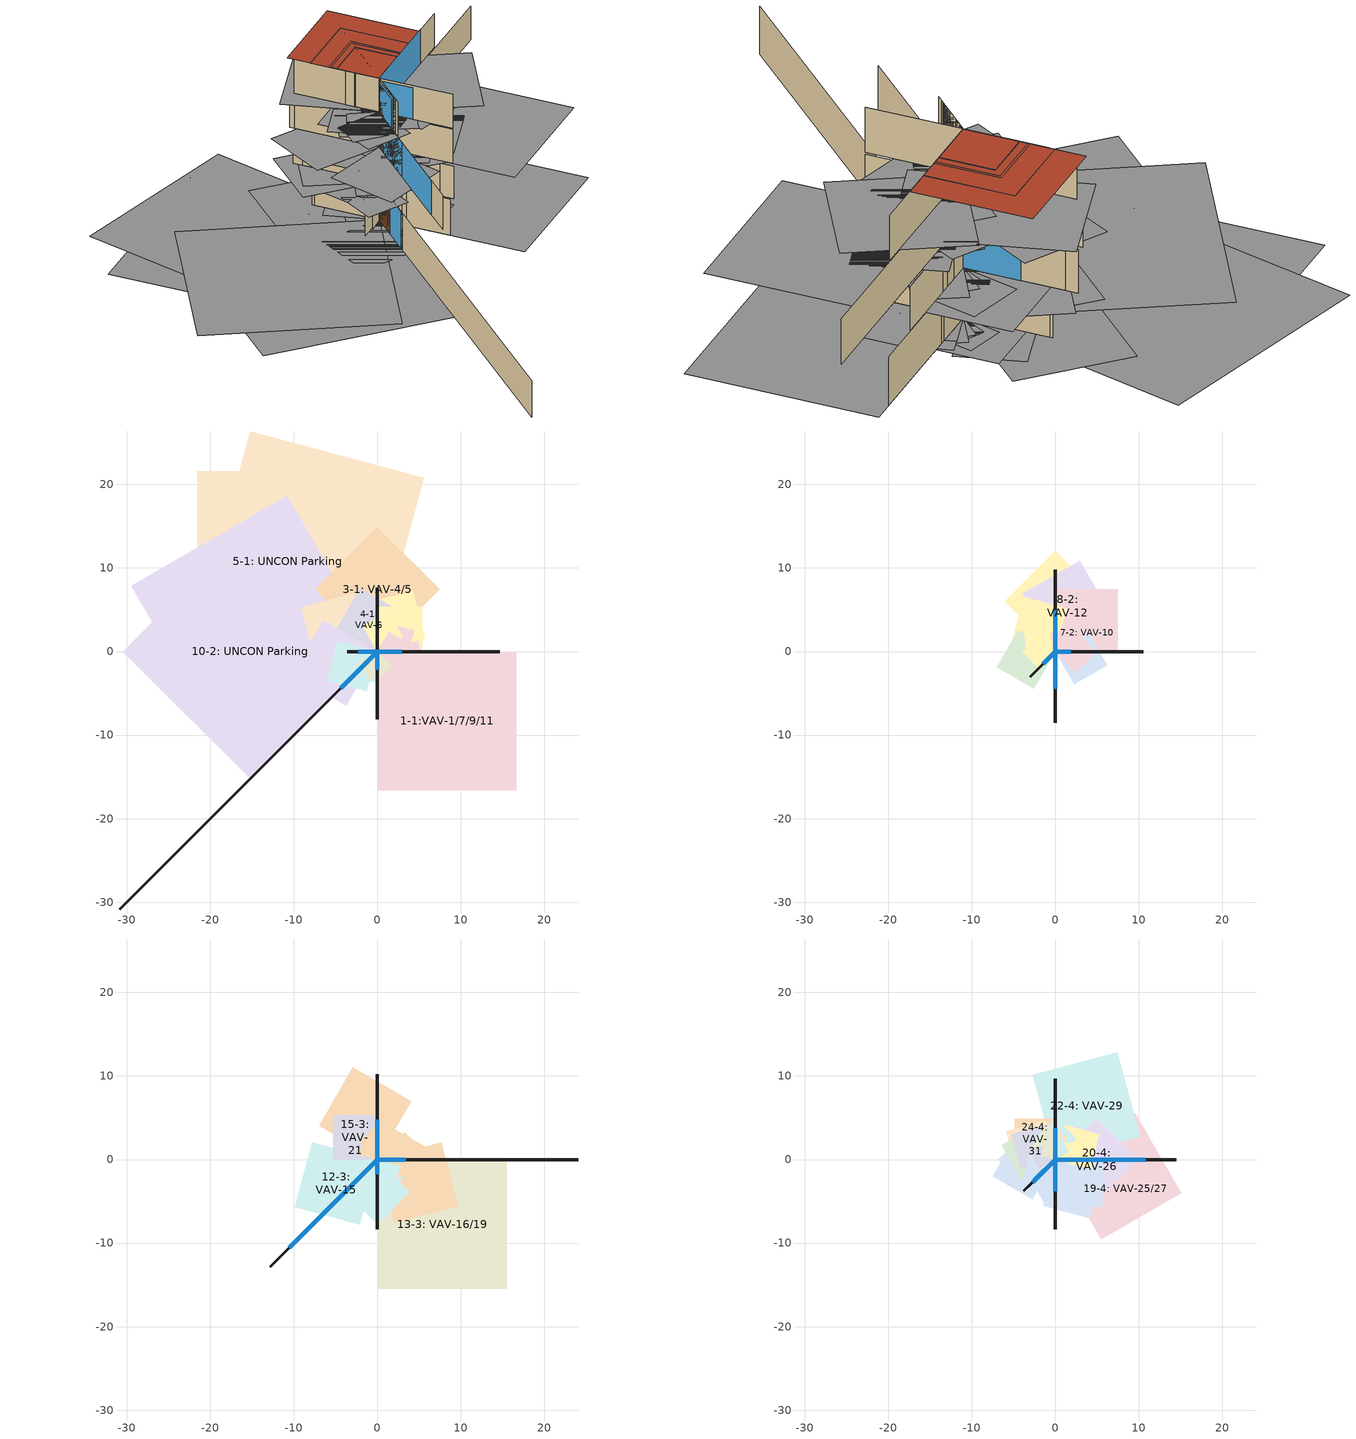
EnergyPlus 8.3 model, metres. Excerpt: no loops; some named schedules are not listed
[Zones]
1-1:VAV-1/7/9/11
 floor adiabatic (TypicalFloorInterior): 5.93,0 5.93,-5.93 0,-5.93 0,0 z0.21; 3.48,0.93 4.42,-2.55 0.93,-3.48 0,0 z0.21
 floor ground (Slab-on-Grade25 SlabOnOrBelowGradeF073): 16.63,0 16.63,-16.63 0,-16.63 0,0 z0.21
 floor ground (Slab-on-Grade30 SlabOnOrBelowGradeF073): 4.85,1.3 6.15,-3.55 1.3,-4.85 0,0 z0.21
 floor ground (Slab-on-Grade32 SlabOnOrBelowGradeF073): 3.28,1.89 5.17,-1.38 1.89,-3.28 0,0 z0.21
 floor ground (Slab-on-Grade34 SlabOnOrBelowGradeF073): 1.95,1.95 3.9,0 1.95,-1.95 0,0 z0.21
 floor ground (Slab-on-Grade36 SlabOnOrBelowGradeF073): 1.38,2.39 3.77,1.01 2.39,-1.38 0,0 z0.21
 floor ground (Slab-on-Grade38 SlabOnOrBelowGradeF073): 0.93,3.46 4.39,2.53 3.46,-0.93 0,0 z0.21
 wall outside (MetalFrameWallU082): 0,0 0,-2.57 / 0,0 0,-3.09 / 0,0 0,-2.94 / 0,0 -3.62,0 / 0,0 -30.82,-30.82 / 0,0 -4.7,-4.7 / 0,0 0,7.38 / 0,0 0,2.21 / 0,0 0,2.24 / 0,0 0,3.72 z0.21:4.63
 window (NFRC CW/SF): 0,0 0,-2.16 z0.21:2.37; 0,0 -2.27,0 z0.21:2.48; 0,0 -4.4,-4.4 z0.21:4.63; 0,0 -2.1,-2.1 z0.21:3.18
 window (NFRC CW/SF DR): 0,0 -1.4,-1.4 z0.21:2.19
 door (ExtOpaqueDoorU145): 0,0 -2.16,-2.16 z0.21:3.26
10-2: UNCON Parking
 floor ground (Slab-on-Grade129 SlabOnOrBelowGradeF073): -10.78,18.67 0,0 -18.67,-10.78 -29.44,7.89 z0.21
 floor ground (Slab-on-Grade130 SlabOnOrBelowGradeF073): -15.24,15.24 0,0 -15.24,-15.24 -30.48,0 z0.21
 floor ground (Slab-on-Grade131 SlabOnOrBelowGradeF073): -6.47,3.73 0,0 -3.73,-6.47 -10.2,-2.73 z0.21
2-1: VAV-3
 floor ground (Slab-on-Grade52 SlabOnOrBelowGradeF073): 5.38,5.38 5.38,0 0,0 0,5.38 z0.21
 floor ground (Slab-on-Grade59 SlabOnOrBelowGradeF073): 4.21,7.3 5.75,1.54 0,0 -1.54,5.75 z0.21
 floor ground (Slab-on-Grade60 SlabOnOrBelowGradeF073): 1.28,4.77 3.02,1.74 0,0 -1.74,3.02 z0.21
 wall outside (MetalFrameWallU082): 0,0 0,-8.09 / 0,0 3.76,0 / 0,0 3.62,0 z0.21:4.63
 wall adiabatic (MetalFrameWallInterior): 0,0 -2.09,-0.18 z0.21:4.63
 window (NFRC CW/SF): 0,0 0,-1.49 z0.21:1.71
26-1: FC IT-1
 floor ground (Slab-on-Grade328 SlabOnOrBelowGradeF073): -4.75,1.27 0,0 -1.27,-4.75 -6.02,-3.48 z0.21
 floor ground (Slab-on-Grade330 SlabOnOrBelowGradeF073): 0,0 0,-3.58 -3.58,-3.58 -3.58,0 z0.21
 floor ground (Slab-on-Grade332 SlabOnOrBelowGradeF073): 0,0 0.7,-2.6 -1.9,-3.3 -2.6,-0.7 z0.21
 wall outside (MetalFrameWallU082): 0,0 4.29,0 / 0,0 3.26,0 / 0,0 2.13,0 / 0,0 0,2.1 z0.21:4.63
 roof outside (FlatNonresWoodFramingAndOtherRoofU039): 2.32,0 2.32,2.32 0,2.32 0,0 z4.63
27-1: UNCON ElecMech
 floor ground (Slab-on-Grade337 SlabOnOrBelowGradeF073): 0,0 1.26,-2.18 -0.92,-3.43 -2.18,-1.26 z0.21
 floor ground (Slab-on-Grade338 SlabOnOrBelowGradeF073): 0,0 1.78,-1.78 0,-3.55 -1.78,-1.78 z0.21
 wall outside (MetalFrameWallUnconditioned): 0,0 0,3.72 z0.21:4.63
3-1: VAV-4/5
 floor ground (Slab-on-Grade66 SlabOnOrBelowGradeF073): 0,14.87 7.43,7.43 0,0 -7.43,7.43 z0.21
 wall outside (MetalFrameWallU082): 0,0 14.65,0 / 0,0 0,7.63 z0.21:4.63
 window (NFRC CW/SF): 0,0 2.89,0 z0.21:3.1
4-1: VAV-6
 floor ground (Slab-on-Grade71 SlabOnOrBelowGradeF073): -2.04,7.6 2.78,4.82 0,0 -4.82,2.78 z0.21
 wall outside (MetalFrameWallU082): 0,0 0,-3.87 / 0,0 -4.85,-4.85 z0.21:4.63
5-1: UNCON Parking
 floor ground (Slab-on-Grade72 SlabOnOrBelowGradeF073): -15.24,26.4 5.58,20.82 0,0 -20.82,5.58 z0.21
 floor ground (Slab-on-Grade73 SlabOnOrBelowGradeF073): 0,21.55 0,0 -21.55,0 -21.55,21.55 z0.21
 floor ground (Slab-on-Grade74 SlabOnOrBelowGradeF073): -1.93,7.21 0,0 -7.21,-1.93 -9.14,5.28 z0.21
11-3: VAV-14
 floor adiabatic (TypicalFloorInterior): -4.45,2.57 0,0 -2.57,-4.45 -7.02,-1.88 z4.79
 wall outside (MetalFrameWallU082): 0,0 0,-6.89 / 0,0 -1.45,-1.45 z4.79:8.75
 window (NFRC CW/SF): 0,0 0,-4.45 z4.79:8.75; 0,0 -1.45,-1.45 z4.79:7.39
6-2: VAV-8
 floor adiabatic (TypicalFloorInterior): 3.93,2.27 6.2,-1.66 2.27,-3.93 0,0 z4.79
 wall outside (MetalFrameWallU082): 0,0 1.76,0 / 0,0 1.76,0 z4.79:8.75
 window (NFRC CW/SF): 0,0 1.67,0 / 0,0 1.67,0 z4.79:6.45
7-2: VAV-10
 floor adiabatic (TypicalFloorInterior): 2.46,2.46 4.91,0 2.46,-2.46 0,0 z4.79; 1.19,2.06 3.25,0.87 2.06,-1.19 0,0 z4.79; 1.39,5.18 6.57,3.79 5.18,-1.39 0,0 z4.79; 7.47,7.47 7.47,0 0,0 0,7.47 z4.79; 1.66,2.87 2.26,0.61 0,0 -0.61,2.26 z4.79
 wall outside (MetalFrameWallU082): 0,0 0,-8.53 / 0,0 3.04,0 / 0,0 3.94,0 / 0,0 10.5,0 z4.79:8.75
 window (NFRC CW/SF): 0,0 0,-1.29 z4.79:6.08; 0,0 1.75,0 z4.79:6.54
8-2: VAV-12
 floor adiabatic (TypicalFloorInterior): 2.92,10.89 6.9,3.99 0,0 -3.99,6.9 z4.79
 wall outside (MetalFrameWallU082): 0,0 9.85,0 / 0,0 0,8.7 z4.79:8.75
 window (NFRC CW/SF): 0,0 1.83,0 z4.79:6.61
9-2: VAV-13
 floor adiabatic (TypicalFloorInterior): 0,12.08 6.04,6.04 0,0 -6.04,6.04 z4.79; -0.87,3.25 1.19,2.06 0,0 -2.06,1.19 z4.79; -3.79,6.56 1.39,5.18 0,0 -5.18,1.39 z4.79; 0,3.57 0,0 -3.57,0 -3.57,3.57 z4.79; -0.8,2.97 0,0 -2.97,-0.8 -3.77,2.18 z4.79; -1.32,2.29 0,0 -2.29,-1.32 -3.61,0.97 z4.79; -2,2 0,0 -2,-2 -4,0 z4.79
 wall outside (MetalFrameWallU082): 0,0 -3.02,-3.02 / 0,0 -1.97,-1.97 / 0,0 0,2.38 / 0,0 0,1.64 / 0,0 0,9.81 / 0,0 0,3.77 / 0,0 0,2.05 / 0,0 0,2.38 z4.79:8.75
 window (NFRC CW/SF): 0,0 0,4.92 z4.79:8.75
12-3: VAV-15
 floor adiabatic (TypicalFloorInterior): -7.79,2.09 0,0 -2.09,-7.79 -9.88,-5.7 z9.05; 0,0 0,-1.55 -1.55,-1.55 -1.55,0 z9.05; 0,0 1.46,-5.44 -3.99,-6.9 -5.44,-1.46 z9.05; 0,0 1.15,-1.99 -0.84,-3.14 -1.99,-1.15 z9.05; 0,0 3.88,-3.88 0,-7.76 -3.88,-3.88 z9.05; 0,0 3.18,-1.84 1.34,-5.01 -1.84,-3.18 z9.05; 0,0 2.75,-0.74 2.01,-3.48 -0.74,-2.75 z9.05
 wall outside (MetalFrameWallU082): 0,0 0,-8.38 / 0,0 2.29,0 / 0,0 3.82,0 / 0,0 -12.85,-12.85 / 0,0 -3.19,-3.19 / 0,0 0,9.64 / 0,0 0,3.67 / 0,0 0,2.29 z9.05:13.17
 window (NFRC CW/SF): 0,0 0,-1.79 z9.05:10.84; 0,0 -10.56,-10.56 / 0,0 0,4.74 z9.05:13.17
13-3: VAV-16/19
 floor adiabatic (TypicalFloorInterior): 15.49,0 15.49,-15.49 0,-15.49 0,0 z9.05
 wall outside (MetalFrameWallU082): 0,0 24.02,0 / 0,0 0,10.19 z9.05:13.17
 window (NFRC CW/SF): 0,0 3.42,0 z9.05:12.47
14-3: VAV-17/18/20
 floor adiabatic (TypicalFloorInterior): 7.62,2.04 9.66,-5.58 2.04,-7.62 0,0 z9.05; 2.73,1.58 4.31,-1.15 1.58,-2.73 0,0 z9.05; 3.26,3.26 6.52,0 3.26,-3.26 0,0 z9.05; 2.11,3.65 5.75,1.54 3.65,-2.11 0,0 z9.05; 0.77,2.88 3.66,2.11 2.88,-0.77 0,0 z9.05; 2.67,2.67 2.67,0 0,0 0,2.67 z9.05; 1.71,2.96 2.34,0.63 0,0 -0.63,2.34 z9.05; 0.86,3.2 2.03,1.17 0,0 -1.17,2.03 z9.05; 0,4.27 2.13,2.13 0,0 -2.13,2.13 z9.05; -2.95,11.02 4.03,6.98 0,0 -6.98,4.03 z9.05; -1.6,2.77 0.58,2.18 0,0 -2.18,0.58 z9.05
 wall outside (MetalFrameWallU082): 0,0 -5.61,-5.61 / 0,0 0,1.9 / 0,0 0,2.45 z9.05:13.17
 window (NFRC CW/SF): 0,0 -4.59,-4.59 z9.05:13.17
15-3: VAV-21
 floor adiabatic (TypicalFloorInterior): 0,5.31 0,0 -5.31,0 -5.31,5.31 z9.05
 wall outside (MetalFrameWallU082): 0,0 -5.28,-5.28 z9.05:13.17
 window (NFRC CW/SF): 0,0 -1.94,-1.94 z9.05:11.79
 roof outside (FlatNonresWoodFramingAndOtherRoofU039): 5.31,0 5.31,5.31 0,5.31 0,0 z13.17
16-4: VAV-22
 floor adiabatic (TypicalFloorInterior): -1.24,4.62 0,0 -4.62,-1.24 -5.85,3.38 z13.32
 wall outside (MetalFrameWallU082): 0,0 -3.04,-3.04 z13.32:17.43
 window (NFRC CW/SF): 0,0 -2.44,-2.44 z13.32:16.77
 roof outside (FlatNonresWoodFramingAndOtherRoofU039): 4.78,0 4.78,4.78 0,4.78 0,0 z17.43
17-4: VAV-23
 floor adiabatic (TypicalFloorInterior): -2.35,4.07 0,0 -4.07,-2.35 -6.42,1.72 z13.32
 wall outside (MetalFrameWallU082): 0,0 -2.91,-2.91 z13.32:17.43
 window (NFRC CW/SF): 0,0 -2.4,-2.4 z13.32:16.71
 roof outside (FlatNonresWoodFramingAndOtherRoofU039): 4.7,0 4.7,4.7 0,4.7 0,0 z17.43
18-4: VAV-24
 floor adiabatic (TypicalFloorInterior): -3.42,3.42 0,0 -3.42,-3.42 -6.84,0 z13.32; -4.75,2.74 0,0 -2.74,-4.75 -7.49,-2.01 z13.32; -3.05,0.82 0,0 -0.82,-3.05 -3.86,-2.23 z13.32; 0,0 0,-3.23 -3.23,-3.23 -3.23,0 z13.32; 0,0 0.61,-2.28 -1.67,-2.89 -2.28,-0.61 z13.32; 0,0 1.87,-3.24 -1.37,-5.12 -3.24,-1.87 z13.32; 0,0 1.63,-1.63 0,-3.25 -1.63,-1.63 z13.32; 0,0 1.98,-1.14 0.83,-3.12 -1.14,-1.98 z13.32; 0,0 5.53,-1.48 4.05,-7.01 -1.48,-5.53 z13.32; 5.64,0 5.64,-5.64 0,-5.64 0,0 z13.32; 4.26,1.14 5.4,-3.12 1.14,-4.26 0,0 z13.32
 wall outside (MetalFrameWallU082): 0,0 0,-8.38 / 0,0 3.79,0 / 0,0 2.29,0 / 0,0 3.27,0 / 0,0 -3.07,-3.07 / 0,0 -3.24,-3.24 / 0,0 0,2.69 / 0,0 0,2.78 / 0,0 0,1.58 / 0,0 0,3.79 / 0,0 0,1.42 / 0,0 0,2.53 / 0,0 0,9.7 / 0,0 0,7.34 z13.32:17.43
 window (NFRC CW/SF): 0,0 0,-1.98 z13.32:15.3; 0,0 -2.44,-2.44 z13.32:16.77; 0,0 0,3.73 z13.32:17.05
 roof outside (FlatNonresWoodFramingAndOtherRoofU039): 4.84,0 4.84,4.84 0,4.84 0,0 z17.43; 5.49,0 5.49,5.49 0,5.49 0,0 z17.43; 3.15,0 3.15,3.15 0,3.15 0,0 z17.43; 3.23,0 3.23,3.23 0,3.23 0,0 z17.43; 2.36,0 2.36,2.36 0,2.36 0,0 z17.43; 3.75,0 3.75,3.75 0,3.75 0,0 z17.43; 2.3,0 2.3,2.3 0,2.3 0,0 z17.43; 2.28,0 2.28,2.28 0,2.28 0,0 z17.43; 5.73,0 5.73,5.73 0,5.73 0,0 z17.43; 5.49,0 5.49,5.49 0,5.49 0,0 z17.43; 4.41,0 4.41,4.41 0,4.41 0,0 z17.43
19-4: VAV-25/27
 floor adiabatic (TypicalFloorInterior): 9.56,5.52 15.08,-4.04 5.52,-9.56 0,0 z13.32
 roof outside (FlatNonresWoodFramingAndOtherRoofU039): 7.8,0 7.8,7.8 0,7.8 0,0 z17.43; 7.81,0 7.81,7.81 0,7.81 0,0 z17.43
20-4: VAV-26
 floor adiabatic (TypicalFloorInterior): 4.93,4.93 9.87,0 4.93,-4.93 0,0 z13.32; 2.38,4.12 6.5,1.74 4.12,-2.38 0,0 z13.32
 wall outside (MetalFrameWallU082): 0,0 0,-6.64 / 0,0 -3.76,-3.76 / 0,0 -3.04,-3.04 z13.32:17.43
 window (NFRC CW/SF): 0,0 0,-3.82 / 0,0 -2.7,-2.7 z13.32:17.14; 0,0 -2.4,-2.4 z13.32:16.71
 roof outside (FlatNonresWoodFramingAndOtherRoofU039): 6.98,0 6.98,6.98 0,6.98 0,0 z17.43; 4.76,0 4.76,4.76 0,4.76 0,0 z17.43
21-4: VAV-28
 floor adiabatic (TypicalFloorInterior): 1.12,4.16 5.28,3.05 4.16,-1.12 0,0 z13.32; 1.98,1.98 1.98,0 0,0 0,1.98 z13.32
 roof outside (FlatNonresWoodFramingAndOtherRoofU039): 4.74,0 4.74,4.74 0,4.74 0,0 z17.43
22-4: VAV-29
 floor adiabatic (TypicalFloorInterior): 7.43,12.86 10.14,2.72 0,0 -2.72,10.14 z13.32; 0.67,2.5 1.58,0.91 0,0 -0.91,1.58 z13.32; 0,4.95 2.48,2.48 0,0 -2.48,2.48 z13.32
 wall outside (MetalFrameWallU082): 0,0 14.48,0 / 0,0 1.45,0 / 0,0 0,3.32 z13.32:17.43
 window (NFRC CW/SF): 0,0 10.84,0 z13.32:17.43
 roof outside (FlatNonresWoodFramingAndOtherRoofU039): 10.5,0 10.5,10.5 0,10.5 0,0 z17.43; 1.83,0 1.83,1.83 0,1.83 0,0 z17.43; 3.5,0 3.5,3.5 0,3.5 0,0 z17.43
23-4: VAV-30
 floor adiabatic (TypicalFloorInterior): -1.12,4.16 1.52,2.64 0,0 -2.64,1.52 z13.32; -1.22,2.11 0.45,1.67 0,0 -1.67,0.45 z13.32
 roof outside (FlatNonresWoodFramingAndOtherRoofU039): 3.5,0 3.5,3.5 0,3.5 0,0 z17.43
24-4: VAV-31
 floor adiabatic (TypicalFloorInterior): 0,4.88 0,0 -4.88,0 -4.88,4.88 z13.32
 wall outside (MetalFrameWallU082): 0,0 5.69,0 / 0,0 0,4.11 z13.32:17.43
 window (NFRC CW/SF): 0,0 0,2.59 z13.32:15.91
 roof outside (FlatNonresWoodFramingAndOtherRoofU039): 4.88,0 4.88,4.88 0,4.88 0,0 z17.43
25-4:VAV-32
 floor adiabatic (TypicalFloorInterior): -1.12,4.16 0,0 -4.16,-1.12 -5.28,3.05 z13.32; -1.1,1.9 0,0 -1.9,-1.1 -3,0.8 z13.32
 roof outside (FlatNonresWoodFramingAndOtherRoofU039): 4.84,0 4.84,4.84 0,4.84 0,0 z17.43
[Building]
San Francisco Ambulance Deployment Facility 2: North Axis {deg}=135; Solar Distribution=MinimalShadowing; Maximum Number of Warmup Days=50
[Site:Location]
OAKLAND-METROPOLITAN-ARP Design_Conditions: Latitude {deg}=37.8; Longitude {deg}=-122.42; Time Zone {hr}=-8; Elevation {m}=15.8496
[Site:WaterMainsTemperature]
Calculation Method=Schedule; Temperature Schedule=WaterMainCZ03
[SizingPeriod:DesignDay] Day of Month=21; Dry-Bulb Temperature Range Modifier Type=DefaultMultipliers; Barometric Pressure {Pa}=101313; Rain Indicator=No; Snow Indicator=No; Daylight Saving Time Indicator=No
Name | Month | Day Type | Maximum Dry-Bulb Temperature {C} | Daily Dry-Bulb Temperature Range {deltaC} | Humidity Condition Type | Wetbulb or DewPoint at Maximum Dry-Bulb {C} | Wind Speed {m/s} | Wind Direction {deg} | Solar Model Indicator | ASHRAE Clear Sky Optical Depth for Beam Irradiance (taub) | ASHRAE Clear Sky Optical Depth for Diffuse Irradiance (taud) | Sky Clearness
OAKLAND-METROPOLITAN-ARP Ann Clg 0.4% Condns DB=>MCWB | 9 | SummerDesignDay | 29 | 9.1 | Wetbulb | 17.6 | 4.9 | 315 | ASHRAETau | 0.355 | 2.502
OAKLAND-METROPOLITAN-ARP Ann Clg 0.4% Condns DP=>MCDB | 9 | SummerDesignDay | 20.3 | 9.1 | Dewpoint | 16 | 4.3 | 315 | ASHRAETau | 0.355 | 2.502
OAKLAND-METROPOLITAN-ARP Ann Htg 99.6% Condns DB | 1 | WinterDesignDay | 3 | 0 | Wetbulb | 3 | 1.6 | 45 | ASHRAEClearSky |  |  | 0
OAKLAND-METROPOLITAN-ARP AUG Clg 0.4% Condns DB=>MCWB | 8 | SummerDesignDay | 30.2 | 8.3 | Wetbulb | 18.4 | 4.2 | 292 | ASHRAETau | 0.369 | 2.421
[Material]
Name | Roughness | Thickness {m} | Conductivity {W/m-K} | Density {kg/m3} | Specific Heat {J/kg-K} | Thermal Absorptance | Solar Absorptance | Visible Absorptance
Air - Metal Wall Framing - 16 or 24 in. OC; Air - Metal Wall Framing - 16 or 24 in. OC 1 | Smooth | 0.1397 | 1.22017 | 1.28148 | 1004.832 | 0.9 | 0.7 | 0.7
Carpet - 3/4 in. | Smooth | 0.01905 | 0.0455183 | 288.332 | 1381.644 | 0.9 | 0.7 | 0.8
Compliance Insulation R10.06 | Smooth | 0.0407817 | 0.0230188 | 16.0185 | 1130.436 | 0.9 | 0.7 | 0.7
Compliance Insulation R24.86 | Smooth | 0.100779 | 0.0230188 | 16.0185 | 1130.436 | 0.9 | 0.7 | 0.8
Concrete - 140 lb/ft3 - 4 in. | Smooth | 0.1016 | 1.9514 | 2239.06 | 921.096 | 0.9 | 0.7 | 0.7
Gypsum Board - 1/2 in. | Smooth | 0.0127 | 0.158656 | 640.739 | 1130.436 | 0.9 | 0.7 | 0.8
Gypsum Board - 5/8 in. | MediumRough | 0.016002 | 0.158656 | 640.739 | 1130.436 | 0.9 | 0.7 | 0.8
Metal Deck - 1/16 in. | MediumRough | 0.0015875 | 45.3452 | 7820.53 | 502.416 | 0.9 | 0.7 | 0.8
Metal Standing Seam - 1/16 in. | MediumRough | 0.0015875 | 0.576854 | 7820.53 | 502.416 | 0.85 | 0.37 | 0.85
Stucco - 7/8 in.; Stucco - 7/8 in. 1 | MediumRough | 0.022352 | 0.700948 | 1855.1 | 837.36 | 0.9 | 0.7 | 0.8
[Material:NoMass]
ExtOpaqueDoorU145 Material: Roughness=MediumSmooth; Thermal Resistance {m2-K/W}=0.121455; Thermal Absorptance=0.9; Solar Absorptance=0.7; Visible Absorptance=0.7
[WindowMaterial:SimpleGlazingSystem]
Name | U-Factor {W/m2-K} | Solar Heat Gain Coefficient | Visible Transmittance
NFRC CW/SF DR Material | 2.55522 | 0.23 | 0.17
NFRC CW/SF Material | 2.32809 | 0.26 | 0.46
[Construction]
ExtOpaqueDoorU145: ExtOpaqueDoorU145 Material
FlatNonresWoodFramingAndOtherRoofU039: Metal Standing Seam - 1/16 in., Compliance Insulation R24.86
MetalFrameWallInterior: Gypsum Board - 5/8 in., Air - Metal Wall Framing - 16 or 24 in. OC 1, Gypsum Board - 5/8 in.
MetalFrameWallU082: Stucco - 7/8 in., Compliance Insulation R10.06, Air - Metal Wall Framing - 16 or 24 in. OC, Gypsum Board - 1/2 in.
MetalFrameWallUnconditioned: Stucco - 7/8 in. 1
NFRC CW/SF: NFRC CW/SF Material
NFRC CW/SF DR: NFRC CW/SF DR Material
TypicalFloorInterior: Metal Deck - 1/16 in., Concrete - 140 lb/ft3 - 4 in., Carpet - 3/4 in.
[Construction:FfactorGroundFloor] F-Factor {W/m-K}=1.26344
Name | Area {m2} | PerimeterExposed {m}
Slab-on-Grade129 SlabOnOrBelowGradeF073 | 464.51 | 123.444
Slab-on-Grade130 SlabOnOrBelowGradeF073 | 464.5152 | 0
Slab-on-Grade131 SlabOnOrBelowGradeF073 | 55.74 | 0
Slab-on-Grade25 SlabOnOrBelowGradeF073 | 276.482 | 21.9456
Slab-on-Grade30 SlabOnOrBelowGradeF073 | 25.1765 | 10.60704
Slab-on-Grade32 SlabOnOrBelowGradeF073 | 14.3071 | 2.49936
Slab-on-Grade328 SlabOnOrBelowGradeF073 | 24.1543 | 4.14528
Slab-on-Grade330 SlabOnOrBelowGradeF073 | 12.8199 | 3.13944
Slab-on-Grade332 SlabOnOrBelowGradeF073 | 7.24679 | 2.01168
Slab-on-Grade337 SlabOnOrBelowGradeF073 | 6.31676 | 1.76784
Slab-on-Grade338 SlabOnOrBelowGradeF073 | 6.31751 | 1.76784
Slab-on-Grade34 SlabOnOrBelowGradeF073 | 7.61775 | 2.1336
Slab-on-Grade36 SlabOnOrBelowGradeF073 | 7.61803 | 2.31648
Slab-on-Grade38 SlabOnOrBelowGradeF073 | 12.8202 | 3.41376
Slab-on-Grade52 SlabOnOrBelowGradeF073 | 28.8922 | 3.62712
Slab-on-Grade59 SlabOnOrBelowGradeF073 | 35.4899 | 3.5052
Slab-on-Grade60 SlabOnOrBelowGradeF073 | 12.1703 | 0
Slab-on-Grade66 SlabOnOrBelowGradeF073 | 110.558 | 21.54936
Slab-on-Grade71 SlabOnOrBelowGradeF073 | 30.9351 | 10.3632
Slab-on-Grade72 SlabOnOrBelowGradeF073 | 464.511 | 123.444
Slab-on-Grade73 SlabOnOrBelowGradeF073 | 464.519 | 0
Slab-on-Grade74 SlabOnOrBelowGradeF073 | 55.741 | 0
[Zone] Multiplier=1
Name | Volume {m3}
1-1:VAV-1/7/9/11 | 1735.99
10-2: UNCON Parking; 5-1: UNCON Parking | 4352.3
11-3: VAV-14 | 104.546
12-3: VAV-15 | 642.608
13-3: VAV-16/19 | 987.423
14-3: VAV-17/18/20 | 896.441
15-3: VAV-21 | 115.83
16-4: VAV-22 | 94.0402
17-4: VAV-23 | 90.982
18-4: VAV-24 | 773.347
19-4: VAV-25/27 | 501.166
2-1: VAV-3 | 338.33
20-4: VAV-26 | 293.589
21-4: VAV-28 | 92.5111
22-4: VAV-29 | 517.986
23-4: VAV-30 | 50.4606
24-4: VAV-31 | 97.863
25-4:VAV-32 | 96.3339
26-1: FC IT-1 | 219.257
27-1: UNCON ElecMech | 55.8408
3-1: VAV-4/5 | 488.607
4-1: VAV-6 | 136.728
6-2: VAV-8 | 81.7224
7-2: VAV-10 | 427.018
8-2: VAV-12 | 251.793
9-2: VAV-13 | 572.793
[People] Number of People Calculation Method=People/Area; Fraction Radiant=0.3
Name | Zone or ZoneList | Number of People Schedule | People per Zone Floor Area {person/m2} | Sensible Heat Fraction | Activity Level Schedule
S-1-1:VAV-1/7/9/11 People | 1-1:VAV-1/7/9/11 | OfficeOccupancy | 0.0538196 | 0.5 | S-1-1:VAV-1/7/9/11 People Activity Level
S-10-2: UNCON Parking People | 10-2: UNCON Parking | OfficeOccupancy | 0.0269098 | 0.555556 | S-10-2: UNCON Parking People Activity Level
S-11-3: VAV-14 People | 11-3: VAV-14 | ManufacturingOccupancy | 0.0538196 | 0.5 | S-11-3: VAV-14 People Activity Level
S-12-3: VAV-15 People | 12-3: VAV-15 | RetailOccupancy | 0.0538196 | 0.5 | S-12-3: VAV-15 People Activity Level
S-13-3: VAV-16/19 People | 13-3: VAV-16/19 | RetailOccupancy | 0.107639 | 0.225664 | S-13-3: VAV-16/19 People Activity Level
S-14-3: VAV-17/18/20 People | 14-3: VAV-17/18/20 | RetailOccupancy | 0.107639 | 0.349315 | S-14-3: VAV-17/18/20 People Activity Level
S-15-3: VAV-21 People | 15-3: VAV-21 | RetailOccupancy | 0.0269098 | 0.366667 | S-15-3: VAV-21 People Activity Level
S-16-4: VAV-22 People | 16-4: VAV-22 | OfficeOccupancy | 0.0538196 | 0.555556 | S-16-4: VAV-22 People Activity Level
S-17-4: VAV-23 People | 17-4: VAV-23 | OfficeOccupancy | 0.0538196 | 0.555556 | S-17-4: VAV-23 People Activity Level
S-18-4: VAV-24 People | 18-4: VAV-24 | OfficeOccupancy | 0.0538196 | 0.555556 | S-18-4: VAV-24 People Activity Level
S-19-4: VAV-25/27 People | 19-4: VAV-25/27 | OfficeOccupancy | 0.0538196 | 0.555556 | S-19-4: VAV-25/27 People Activity Level
S-2-1: VAV-3 People | 2-1: VAV-3 | OfficeOccupancy | 0.0538196 | 0.555556 | S-2-1: VAV-3 People Activity Level
S-20-4: VAV-26 People | 20-4: VAV-26 | OfficeOccupancy | 0.358815 | 0.6125 | S-20-4: VAV-26 People Activity Level
S-21-4: VAV-28 People | 21-4: VAV-28 | OfficeOccupancy | 0.358815 | 0.5 | S-21-4: VAV-28 People Activity Level
S-22-4: VAV-29 People | 22-4: VAV-29 | OfficeOccupancy | 0.358815 | 0.6125 | S-22-4: VAV-29 People Activity Level
S-23-4: VAV-30 People | 23-4: VAV-30 | OfficeOccupancy | 0.358815 | 0.6125 | S-23-4: VAV-30 People Activity Level
S-24-4: VAV-31 People | 24-4: VAV-31 | OfficeOccupancy | 0.358815 | 0.6125 | S-24-4: VAV-31 People Activity Level
S-25-4:VAV-32 People | 25-4:VAV-32 | OfficeOccupancy | 0.0538196 | 0.5 | S-25-4:VAV-32 People Activity Level
S-26-1: FC IT-1 People | 26-1: FC IT-1 | OfficeOccupancy | 0.0161459 | 0.5 | S-26-1: FC IT-1 People Activity Level
S-3-1: VAV-4/5 People | 3-1: VAV-4/5 | OfficeOccupancy | 0.0538196 | 0.5 | S-3-1: VAV-4/5 People Activity Level
S-4-1: VAV-6 People | 4-1: VAV-6 | OfficeOccupancy | 0.0538196 | 0.555556 | S-4-1: VAV-6 People Activity Level
S-5-1: UNCON Parking People | 5-1: UNCON Parking | OfficeOccupancy | 0.0269098 | 0.555556 | S-5-1: UNCON Parking People Activity Level
S-6-2: VAV-8 People | 6-2: VAV-8 | ManufacturingOccupancy | 0.0538196 | 0.555556 | S-6-2: VAV-8 People Activity Level
S-7-2: VAV-10 People | 7-2: VAV-10 | ManufacturingOccupancy | 0.0538196 | 0.5 | S-7-2: VAV-10 People Activity Level
S-8-2: VAV-12 People | 8-2: VAV-12 | ManufacturingOccupancy | 0.0538196 | 0.555556 | S-8-2: VAV-12 People Activity Level
S-9-2: VAV-13 People | 9-2: VAV-13 | ManufacturingOccupancy | 0.0538196 | 0.555556 | S-9-2: VAV-13 People Activity Level
[Lights] Design Level Calculation Method=Watts/Area; Return Air Fraction=0; Fraction Radiant=0.58
Name | Zone or ZoneList | Schedule | Watts per Zone Floor Area {W/m2}
S-1-1:VAV-1/7/9/11 Regulated Lights | 1-1:VAV-1/7/9/11 | OfficeLights | 6.45835
S-10-2: UNCON Parking Regulated Lights | 10-2: UNCON Parking | OfficeLights | 1.50695
S-11-3: VAV-14 Regulated Lights | 11-3: VAV-14 | ManufacturingLights | 6.45835
S-12-3: VAV-15 Regulated Lights | 12-3: VAV-15 | RetailLights | 6.45835
S-13-3: VAV-16/19 Regulated Lights | 13-3: VAV-16/19 | RetailLights | 10.7639
S-14-3: VAV-17/18/20 Regulated Lights | 14-3: VAV-17/18/20 | RetailLights | 8.61113
S-15-3: VAV-21 Regulated Lights | 15-3: VAV-21 | RetailLights | 17.2223
S-16-4: VAV-22 Regulated Lights | 16-4: VAV-22 | OfficeLights | 8.07293
S-17-4: VAV-23 Regulated Lights | 17-4: VAV-23 | OfficeLights | 8.07293
S-18-4: VAV-24 Regulated Lights | 18-4: VAV-24 | OfficeLights | 8.07293
S-19-4: VAV-25/27 Regulated Lights | 19-4: VAV-25/27 | OfficeLights | 8.07293
S-2-1: VAV-3 Regulated Lights | 2-1: VAV-3 | OfficeLights | 8.07293
S-20-4: VAV-26 Regulated Lights | 20-4: VAV-26 | OfficeLights | 15.0695
S-21-4: VAV-28 Regulated Lights | 21-4: VAV-28 | OfficeLights | 11.8403
S-22-4: VAV-29 Regulated Lights | 22-4: VAV-29 | OfficeLights | 15.0695
S-23-4: VAV-30 Regulated Lights | 23-4: VAV-30 | OfficeLights | 15.0695
S-24-4: VAV-31 Regulated Lights | 24-4: VAV-31 | OfficeLights | 15.0695
S-25-4:VAV-32 Regulated Lights | 25-4:VAV-32 | OfficeLights | 6.45835
S-26-1: FC IT-1 Regulated Lights | 26-1: FC IT-1 | OfficeLights | 7.53474
S-3-1: VAV-4/5 Regulated Lights | 3-1: VAV-4/5 | OfficeLights | 6.45835
S-4-1: VAV-6 Regulated Lights | 4-1: VAV-6 | OfficeLights | 8.07293
S-5-1: UNCON Parking Regulated Lights | 5-1: UNCON Parking | OfficeLights | 1.50695
S-6-2: VAV-8 Regulated Lights | 6-2: VAV-8 | ManufacturingLights | 8.07293
S-7-2: VAV-10 Regulated Lights | 7-2: VAV-10 | ManufacturingLights | 6.45835
S-8-2: VAV-12 Regulated Lights | 8-2: VAV-12 | ManufacturingLights | 12.9167
S-9-2: VAV-13 Regulated Lights | 9-2: VAV-13 | ManufacturingLights | 12.9167
[ElectricEquipment] Design Level Calculation Method=Watts/Area; Fraction Latent=0
Name | Zone or ZoneList | Schedule | Watts per Zone Floor Area {W/m2} | Fraction Radiant | Fraction Lost
S-1-1:VAV-1/7/9/11 Recepticle Loads | 1-1:VAV-1/7/9/11 | OfficeReceptacle | 2.15278 | 0.2 | 0
S-11-3: VAV-14 Recepticle Loads | 11-3: VAV-14 | ManufacturingReceptacle | 2.15278 | 0.2 | 0
S-12-3: VAV-15 Recepticle Loads | 12-3: VAV-15 | RetailReceptacle | 2.15278 | 0.2 | 0
S-13-3: VAV-16/19 Recepticle Loads | 13-3: VAV-16/19 | RetailReceptacle | 5.38196 | 0.2 | 0
S-14-3: VAV-17/18/20 Recepticle Loads | 14-3: VAV-17/18/20 | RetailReceptacle | 5.38196 | 0.2 | 0
S-15-3: VAV-21 Recepticle Loads | 15-3: VAV-21 | RetailReceptacle | 16.1459 | 0.2 | 0
S-15-3: VAV-21 Refrigeration Loads | 15-3: VAV-21 | RetailRefrigeration | 12.0556 | 0 | 1
S-16-4: VAV-22 Recepticle Loads | 16-4: VAV-22 | OfficeReceptacle | 16.1459 | 0.2 | 0
S-17-4: VAV-23 Recepticle Loads | 17-4: VAV-23 | OfficeReceptacle | 16.1459 | 0.2 | 0
S-18-4: VAV-24 Recepticle Loads | 18-4: VAV-24 | OfficeReceptacle | 16.1459 | 0.2 | 0
S-19-4: VAV-25/27 Recepticle Loads | 19-4: VAV-25/27 | OfficeReceptacle | 16.1459 | 0.2 | 0
S-2-1: VAV-3 Recepticle Loads | 2-1: VAV-3 | OfficeReceptacle | 16.1459 | 0.2 | 0
S-20-4: VAV-26 Recepticle Loads | 20-4: VAV-26 | OfficeReceptacle | 10.7639 | 0.2 | 0
S-21-4: VAV-28 Recepticle Loads | 21-4: VAV-28 | OfficeReceptacle | 5.38196 | 0.2 | 0
S-22-4: VAV-29 Recepticle Loads | 22-4: VAV-29 | OfficeReceptacle | 10.7639 | 0.2 | 0
S-23-4: VAV-30 Recepticle Loads | 23-4: VAV-30 | OfficeReceptacle | 10.7639 | 0.2 | 0
S-24-4: VAV-31 Recepticle Loads | 24-4: VAV-31 | OfficeReceptacle | 10.7639 | 0.2 | 0
S-25-4:VAV-32 Recepticle Loads | 25-4:VAV-32 | OfficeReceptacle | 2.15278 | 0.2 | 0
S-26-1: FC IT-1 Process Electric Loads | 26-1: FC IT-1 | Healthcare Process7 | 191.896 | 0.2
S-26-1: FC IT-1 Recepticle Loads | 26-1: FC IT-1 | OfficeReceptacle | 32.2917 | 0.2 | 0
S-3-1: VAV-4/5 Recepticle Loads | 3-1: VAV-4/5 | OfficeReceptacle | 2.15278 | 0.2 | 0
S-4-1: VAV-6 Recepticle Loads | 4-1: VAV-6 | OfficeReceptacle | 16.1459 | 0.2 | 0
S-6-2: VAV-8 Recepticle Loads | 6-2: VAV-8 | ManufacturingReceptacle | 16.1459 | 0.2 | 0
S-7-2: VAV-10 Recepticle Loads | 7-2: VAV-10 | ManufacturingReceptacle | 2.15278 | 0.2 | 0
S-8-2: VAV-12 Recepticle Loads | 8-2: VAV-12 | ManufacturingReceptacle | 10.7639 | 0.2 | 0
S-9-2: VAV-13 Recepticle Loads | 9-2: VAV-13 | ManufacturingReceptacle | 10.7639 | 0.2 | 0
[ZoneInfiltration:DesignFlowRate] Design Flow Rate Calculation Method=Flow/ExteriorWallArea; Flow per Exterior Surface Area {m3/s-m2}=0.000227584; Constant Term Coefficient=0; Temperature Term Coefficient=0; Velocity Term Coefficient=0.224052; Velocity Squared Term Coefficient=0
Name | Zone or ZoneList | Schedule
S-1-1:VAV-1/7/9/11 Space Infiltration Design Flow Rate 1 | 1-1:VAV-1/7/9/11 | OfficeInfiltration
S-10-2: UNCON Parking Space Infiltration Design Flow Rate 1 | 10-2: UNCON Parking | On
S-11-3: VAV-14 Space Infiltration Design Flow Rate 1 | 11-3: VAV-14 | ManufacturingInfiltration
S-12-3: VAV-15 Space Infiltration Design Flow Rate 1 | 12-3: VAV-15 | RetailInfiltration
S-13-3: VAV-16/19 Space Infiltration Design Flow Rate 1 | 13-3: VAV-16/19 | RetailInfiltration
S-14-3: VAV-17/18/20 Space Infiltration Design Flow Rate 1 | 14-3: VAV-17/18/20 | RetailInfiltration
S-15-3: VAV-21 Space Infiltration Design Flow Rate 1 | 15-3: VAV-21 | RetailInfiltration
S-16-4: VAV-22 Space Infiltration Design Flow Rate 1 | 16-4: VAV-22 | OfficeInfiltration
S-17-4: VAV-23 Space Infiltration Design Flow Rate 1 | 17-4: VAV-23 | OfficeInfiltration
S-18-4: VAV-24 Space Infiltration Design Flow Rate 1 | 18-4: VAV-24 | OfficeInfiltration
S-19-4: VAV-25/27 Space Infiltration Design Flow Rate 1 | 19-4: VAV-25/27 | OfficeInfiltration
S-2-1: VAV-3 Space Infiltration Design Flow Rate 1 | 2-1: VAV-3 | OfficeInfiltration
S-20-4: VAV-26 Space Infiltration Design Flow Rate 1 | 20-4: VAV-26 | OfficeInfiltration
S-21-4: VAV-28 Space Infiltration Design Flow Rate 1 | 21-4: VAV-28 | OfficeInfiltration
S-22-4: VAV-29 Space Infiltration Design Flow Rate 1 | 22-4: VAV-29 | OfficeInfiltration
S-23-4: VAV-30 Space Infiltration Design Flow Rate 1 | 23-4: VAV-30 | OfficeInfiltration
S-24-4: VAV-31 Space Infiltration Design Flow Rate 1 | 24-4: VAV-31 | OfficeInfiltration
S-25-4:VAV-32 Space Infiltration Design Flow Rate 1 | 25-4:VAV-32 | OfficeInfiltration
S-26-1: FC IT-1 Space Infiltration Design Flow Rate 1 | 26-1: FC IT-1 | OfficeInfiltration
S-27-1: UNCON ElecMech Space Infiltration Design Flow Rate 1 | 27-1: UNCON ElecMech | On
S-3-1: VAV-4/5 Space Infiltration Design Flow Rate 1 | 3-1: VAV-4/5 | OfficeInfiltration
S-4-1: VAV-6 Space Infiltration Design Flow Rate 1 | 4-1: VAV-6 | OfficeInfiltration
S-5-1: UNCON Parking Space Infiltration Design Flow Rate 1 | 5-1: UNCON Parking | On
S-6-2: VAV-8 Space Infiltration Design Flow Rate 1 | 6-2: VAV-8 | ManufacturingInfiltration
S-7-2: VAV-10 Space Infiltration Design Flow Rate 1 | 7-2: VAV-10 | ManufacturingInfiltration
S-8-2: VAV-12 Space Infiltration Design Flow Rate 1 | 8-2: VAV-12 | ManufacturingInfiltration
S-9-2: VAV-13 Space Infiltration Design Flow Rate 1 | 9-2: VAV-13 | ManufacturingInfiltration
[Zone equipment]
27-1: UNCON ElecMech: 27-1: UNCON ElecMech BaseExhFan
[Sizing:Zone]
27-1: UNCON ElecMech: Zone Cooling Design Supply Air Temperature Input Method=SupplyAirTemperature; Zone Cooling Design Supply Air Temperature {C}=14; Zone Cooling Design Supply Air Temperature Difference {deltaC}=11.11; Zone Heating Design Supply Air Temperature Input Method=SupplyAirTemperature; Zone Heating Design Supply Air Temperature {C}=40; Zone Heating Design Supply Air Temperature Difference {deltaC}=11.11; Zone Cooling Design Supply Air Humidity Ratio {kgWater/kgDryAir}=0.0085; Zone Heating Design Supply Air Humidity Ratio {kgWater/kgDryAir}=0.008; Design Specification Outdoor Air Object=27-1: UNCON ElecMech Design Specification Outdoor Air; Zone Heating Sizing Factor=1; Zone Cooling Sizing Factor=1; Cooling Design Air Flow Method=DesignDay; Cooling Design Air Flow Rate {m3/s}=0; Cooling Minimum Air Flow per Zone Floor Area {m3/s-m2}=0; Cooling Minimum Air Flow {m3/s}=0; Cooling Minimum Air Flow Fraction=0; Heating Design Air Flow Method=DesignDay; Heating Design Air Flow Rate {m3/s}=0; Heating Maximum Air Flow per Zone Floor Area {m3/s-m2}=0; Heating Maximum Air Flow {m3/s}=0; Heating Maximum Air Flow Fraction=0; Design Specification Zone Air Distribution Object=27-1: UNCON ElecMech Design Spec Zone Air Dist
[DesignSpecification:ZoneAirDistribution]
27-1: UNCON ElecMech Design Spec Zone Air Dist: Zone Air Distribution Effectiveness in Cooling Mode=1; Zone Air Distribution Effectiveness in Heating Mode=1
[DesignSpecification:OutdoorAir]
27-1: UNCON ElecMech Design Specification Outdoor Air: Outdoor Air Method=Maximum; Outdoor Air Flow per Person {m3/s-person}=0; Outdoor Air Flow per Zone Floor Area {m3/s-m2}=0; Outdoor Air Flow per Zone {m3/s}=0; Outdoor Air Flow Air Changes per Hour {1/hr}=0
[Schedule:Year]
OfficeLights: OfficeLightsWk, 1, 1, 12, 31
On: OnWk, 1, 1, 12, 31
ManufacturingLights: ManufacturingLightsWk, 1, 1, 12, 31
RetailLights: RetailLightsWk, 1, 1, 12, 31
Healthcare Process7: Healthcare Process8, 1, 1, 12, 31
ManufacturingInfiltration: ManufacturingInfiltrationWk, 1, 1, 12, 31
ManufacturingOccupancy: ManufacturingOccupancyWk, 1, 1, 12, 31
ManufacturingReceptacle: ManufacturingReceptacleWk, 1, 1, 12, 31
OfficeInfiltration: OfficeInfiltrationWk, 1, 1, 12, 31
OfficeOccupancy: OfficeOccupancyWk, 1, 1, 12, 31
OfficeReceptacle: OfficeReceptacleWk, 1, 1, 12, 31
RetailInfiltration: RetailInfiltrationWk, 1, 1, 12, 31
RetailOccupancy: RetailOccupancyWk, 1, 1, 12, 31
RetailReceptacle: RetailReceptacleWk, 1, 1, 12, 31
RetailRefrigeration: RetailRefrigerationWk, 1, 1, 12, 31
WaterMainCZ03: WaterMainCZ03JanWk, 1, 1, 1, 31, WaterMainCZ03FebWk, 2, 1, 2, 28, WaterMainCZ03MarWk, 3, 1, 3, 31, WaterMainCZ03AprWk, 4, 1, 4, 30, WaterMainCZ03MayWk, 5, 1, 5, 31, WaterMainCZ03JunWk, 6, 1, 6, 30, WaterMainCZ03JulWk, 7, 1, 7, 31, WaterMainCZ03AugWk, 8, 1, 8, 31, WaterMainCZ03SepWk, 9, 1, 9, 30, WaterMainCZ03OctWk, 10, 1, 10, 31, WaterMainCZ03NovWk, 11, 1, 11, 30, WaterMainCZ03DecWk, 12, 1, 12, 31
S-1-1:VAV-1/7/9/11 People Activity Level: Schedule:Week:Daily {5db1ffdc-69e3-4511-964b-a9dedb6be37f}, 1, 1, 12, 31
S-10-2: UNCON Parking People Activity Level: Schedule:Week:Daily {e915b025-e20a-4736-ae05-fad53aafca1a}, 1, 1, 12, 31
S-11-3: VAV-14 People Activity Level: Schedule:Week:Daily {96c9adeb-fbe3-4f36-82c5-ac0fe31bcc42}, 1, 1, 12, 31
S-12-3: VAV-15 People Activity Level: Schedule:Week:Daily {facf1918-4afd-42b6-bd4b-72a4c6ffd31a}, 1, 1, 12, 31
S-13-3: VAV-16/19 People Activity Level: Schedule:Week:Daily {3f065f6d-ab33-4a8b-bca2-68c9950e4afd}, 1, 1, 12, 31
S-14-3: VAV-17/18/20 People Activity Level: Schedule:Week:Daily {44278d3e-0e67-491c-b966-1b681016d0b8}, 1, 1, 12, 31
S-15-3: VAV-21 People Activity Level: Schedule:Week:Daily {547f75f6-59d8-48b3-87f1-66e628dca07e}, 1, 1, 12, 31
S-16-4: VAV-22 People Activity Level: Schedule:Week:Daily {f898a681-ff72-46d6-88ba-4c54ba4303d0}, 1, 1, 12, 31
S-17-4: VAV-23 People Activity Level: Schedule:Week:Daily {6d1fba30-6024-437a-ba0d-d5706152faab}, 1, 1, 12, 31
S-18-4: VAV-24 People Activity Level: Schedule:Week:Daily {98df8ab3-89ee-41c6-8e2c-8edf02859020}, 1, 1, 12, 31
S-19-4: VAV-25/27 People Activity Level: Schedule:Week:Daily {e5b99443-7911-4607-9b12-11c7525f9967}, 1, 1, 12, 31
S-2-1: VAV-3 People Activity Level: Schedule:Week:Daily {f4f8fead-8e00-4b3a-a1c7-3462b7c18819}, 1, 1, 12, 31
S-20-4: VAV-26 People Activity Level: Schedule:Week:Daily {949fd8cf-5b1a-43aa-97ad-52008e4e8cc7}, 1, 1, 12, 31
S-21-4: VAV-28 People Activity Level: Schedule:Week:Daily {9ac49e05-a6fd-46d2-9ac3-1bdbf224a9df}, 1, 1, 12, 31
S-22-4: VAV-29 People Activity Level: Schedule:Week:Daily {217bf8d1-b30f-405b-8bec-241631741c4e}, 1, 1, 12, 31
S-23-4: VAV-30 People Activity Level: Schedule:Week:Daily {9e75ed51-4070-4727-b720-c90e418293fb}, 1, 1, 12, 31
S-24-4: VAV-31 People Activity Level: Schedule:Week:Daily {fde918fc-af90-4ad7-9a63-d3dc0b6485a6}, 1, 1, 12, 31
S-25-4:VAV-32 People Activity Level: Schedule:Week:Daily {7b71cfd5-63e4-44dc-944d-5cea4d6ccf0f}, 1, 1, 12, 31
S-26-1: FC IT-1 People Activity Level: Schedule:Week:Daily {bbe40dcc-ac59-42f2-a1e6-411be49adad3}, 1, 1, 12, 31
S-3-1: VAV-4/5 People Activity Level: Schedule:Week:Daily {aa66f45f-6cc4-4579-8e7f-1d677fa64434}, 1, 1, 12, 31
S-4-1: VAV-6 People Activity Level: Schedule:Week:Daily {6e66f17d-ccdc-4c43-acf8-5fd03ca20006}, 1, 1, 12, 31
S-5-1: UNCON Parking People Activity Level: Schedule:Week:Daily {b79849dc-4a97-4db6-9e33-c84aa8317f21}, 1, 1, 12, 31
S-6-2: VAV-8 People Activity Level: Schedule:Week:Daily {12c8271c-d6a1-439d-b12e-cb2c64e66ba1}, 1, 1, 12, 31
S-7-2: VAV-10 People Activity Level: Schedule:Week:Daily {8c57fa95-5136-4ce6-bc22-4bd180ea8790}, 1, 1, 12, 31
S-8-2: VAV-12 People Activity Level: Schedule:Week:Daily {30b30c6b-0908-4ed2-890a-befa8710e397}, 1, 1, 12, 31
S-9-2: VAV-13 People Activity Level: Schedule:Week:Daily {33a4e27c-197a-47f1-92c3-c1632976a04c}, 1, 1, 12, 31
[Schedule:Week:Daily]
ManufacturingOccupancyWk: ManufacturingOccupancySun, ManufacturingOccupancyWD, ManufacturingOccupancyWD, ManufacturingOccupancyWD, ManufacturingOccupancyWD, ManufacturingOccupancyWD, ManufacturingOccupancySat, ManufacturingOccupancySun, OnDay, OffDay, ManufacturingOccupancySun, ManufacturingOccupancySun
OfficeOccupancyWk: OfficeOccupancySun, OfficeOccupancyWD, OfficeOccupancyWD, OfficeOccupancyWD, OfficeOccupancyWD, OfficeOccupancyWD, OfficeOccupancySat, OfficeOccupancySun, OnDay, OffDay, OfficeOccupancySun, OfficeOccupancySun
RetailOccupancyWk: RetailOccupancySun, RetailOccupancyWD, RetailOccupancyWD, RetailOccupancyWD, RetailOccupancyWD, RetailOccupancyWD, RetailOccupancySat, RetailOccupancySun, OnDay, OffDay, RetailOccupancySun, RetailOccupancySun
WaterMainCZ03AprWk: WaterMainCZ03Apr, WaterMainCZ03Apr, WaterMainCZ03Apr, WaterMainCZ03Apr, WaterMainCZ03Apr, WaterMainCZ03Apr, WaterMainCZ03Apr, WaterMainCZ03Apr, WaterMainCZ03Apr, WaterMainCZ03Apr, WaterMainCZ03Apr, WaterMainCZ03Apr
WaterMainCZ03AugWk: WaterMainCZ03Aug, WaterMainCZ03Aug, WaterMainCZ03Aug, WaterMainCZ03Aug, WaterMainCZ03Aug, WaterMainCZ03Aug, WaterMainCZ03Aug, WaterMainCZ03Aug, WaterMainCZ03Aug, WaterMainCZ03Aug, WaterMainCZ03Aug, WaterMainCZ03Aug
WaterMainCZ03DecWk: WaterMainCZ03Dec, WaterMainCZ03Dec, WaterMainCZ03Dec, WaterMainCZ03Dec, WaterMainCZ03Dec, WaterMainCZ03Dec, WaterMainCZ03Dec, WaterMainCZ03Dec, WaterMainCZ03Dec, WaterMainCZ03Dec, WaterMainCZ03Dec, WaterMainCZ03Dec
WaterMainCZ03FebWk: WaterMainCZ03Feb, WaterMainCZ03Feb, WaterMainCZ03Feb, WaterMainCZ03Feb, WaterMainCZ03Feb, WaterMainCZ03Feb, WaterMainCZ03Feb, WaterMainCZ03Feb, WaterMainCZ03Feb, WaterMainCZ03Feb, WaterMainCZ03Feb, WaterMainCZ03Feb
WaterMainCZ03JanWk: WaterMainCZ03Jan, WaterMainCZ03Jan, WaterMainCZ03Jan, WaterMainCZ03Jan, WaterMainCZ03Jan, WaterMainCZ03Jan, WaterMainCZ03Jan, WaterMainCZ03Jan, WaterMainCZ03Jan, WaterMainCZ03Jan, WaterMainCZ03Jan, WaterMainCZ03Jan
WaterMainCZ03JulWk: WaterMainCZ03Jul, WaterMainCZ03Jul, WaterMainCZ03Jul, WaterMainCZ03Jul, WaterMainCZ03Jul, WaterMainCZ03Jul, WaterMainCZ03Jul, WaterMainCZ03Jul, WaterMainCZ03Jul, WaterMainCZ03Jul, WaterMainCZ03Jul, WaterMainCZ03Jul
WaterMainCZ03JunWk: WaterMainCZ03Jun, WaterMainCZ03Jun, WaterMainCZ03Jun, WaterMainCZ03Jun, WaterMainCZ03Jun, WaterMainCZ03Jun, WaterMainCZ03Jun, WaterMainCZ03Jun, WaterMainCZ03Jun, WaterMainCZ03Jun, WaterMainCZ03Jun, WaterMainCZ03Jun
WaterMainCZ03MarWk: WaterMainCZ03Mar, WaterMainCZ03Mar, WaterMainCZ03Mar, WaterMainCZ03Mar, WaterMainCZ03Mar, WaterMainCZ03Mar, WaterMainCZ03Mar, WaterMainCZ03Mar, WaterMainCZ03Mar, WaterMainCZ03Mar, WaterMainCZ03Mar, WaterMainCZ03Mar
WaterMainCZ03MayWk: WaterMainCZ03May, WaterMainCZ03May, WaterMainCZ03May, WaterMainCZ03May, WaterMainCZ03May, WaterMainCZ03May, WaterMainCZ03May, WaterMainCZ03May, WaterMainCZ03May, WaterMainCZ03May, WaterMainCZ03May, WaterMainCZ03May
WaterMainCZ03NovWk: WaterMainCZ03Nov, WaterMainCZ03Nov, WaterMainCZ03Nov, WaterMainCZ03Nov, WaterMainCZ03Nov, WaterMainCZ03Nov, WaterMainCZ03Nov, WaterMainCZ03Nov, WaterMainCZ03Nov, WaterMainCZ03Nov, WaterMainCZ03Nov, WaterMainCZ03Nov
WaterMainCZ03OctWk: WaterMainCZ03Oct, WaterMainCZ03Oct, WaterMainCZ03Oct, WaterMainCZ03Oct, WaterMainCZ03Oct, WaterMainCZ03Oct, WaterMainCZ03Oct, WaterMainCZ03Oct, WaterMainCZ03Oct, WaterMainCZ03Oct, WaterMainCZ03Oct, WaterMainCZ03Oct
WaterMainCZ03SepWk: WaterMainCZ03Sep, WaterMainCZ03Sep, WaterMainCZ03Sep, WaterMainCZ03Sep, WaterMainCZ03Sep, WaterMainCZ03Sep, WaterMainCZ03Sep, WaterMainCZ03Sep, WaterMainCZ03Sep, WaterMainCZ03Sep, WaterMainCZ03Sep, WaterMainCZ03Sep
Schedule:Week:Daily {5db1ffdc-69e3-4511-964b-a9dedb6be37f}: {17f4c9b2-40a1-46a2-a86c-2d4a3346f106}, {17f4c9b2-40a1-46a2-a86c-2d4a3346f106}, {17f4c9b2-40a1-46a2-a86c-2d4a3346f106}, {17f4c9b2-40a1-46a2-a86c-2d4a3346f106}, {17f4c9b2-40a1-46a2-a86c-2d4a3346f106}, {17f4c9b2-40a1-46a2-a86c-2d4a3346f106}, {17f4c9b2-40a1-46a2-a86c-2d4a3346f106}, {17f4c9b2-40a1-46a2-a86c-2d4a3346f106}, {17f4c9b2-40a1-46a2-a86c-2d4a3346f106}, {17f4c9b2-40a1-46a2-a86c-2d4a3346f106}, {17f4c9b2-40a1-46a2-a86c-2d4a3346f106}, {17f4c9b2-40a1-46a2-a86c-2d4a3346f106}
Schedule:Week:Daily {e915b025-e20a-4736-ae05-fad53aafca1a}: {96756888-f260-42e6-8b0b-52c952b6f0aa}, {96756888-f260-42e6-8b0b-52c952b6f0aa}, {96756888-f260-42e6-8b0b-52c952b6f0aa}, {96756888-f260-42e6-8b0b-52c952b6f0aa}, {96756888-f260-42e6-8b0b-52c952b6f0aa}, {96756888-f260-42e6-8b0b-52c952b6f0aa}, {96756888-f260-42e6-8b0b-52c952b6f0aa}, {96756888-f260-42e6-8b0b-52c952b6f0aa}, {96756888-f260-42e6-8b0b-52c952b6f0aa}, {96756888-f260-42e6-8b0b-52c952b6f0aa}, {96756888-f260-42e6-8b0b-52c952b6f0aa}, {96756888-f260-42e6-8b0b-52c952b6f0aa}
Schedule:Week:Daily {96c9adeb-fbe3-4f36-82c5-ac0fe31bcc42}: {6d737cb7-f081-462c-80d4-da473919b250}, {6d737cb7-f081-462c-80d4-da473919b250}, {6d737cb7-f081-462c-80d4-da473919b250}, {6d737cb7-f081-462c-80d4-da473919b250}, {6d737cb7-f081-462c-80d4-da473919b250}, {6d737cb7-f081-462c-80d4-da473919b250}, {6d737cb7-f081-462c-80d4-da473919b250}, {6d737cb7-f081-462c-80d4-da473919b250}, {6d737cb7-f081-462c-80d4-da473919b250}, {6d737cb7-f081-462c-80d4-da473919b250}, {6d737cb7-f081-462c-80d4-da473919b250}, {6d737cb7-f081-462c-80d4-da473919b250}
Schedule:Week:Daily {facf1918-4afd-42b6-bd4b-72a4c6ffd31a}: {b3654096-d780-4777-92e3-fcae0b681c55}, {b3654096-d780-4777-92e3-fcae0b681c55}, {b3654096-d780-4777-92e3-fcae0b681c55}, {b3654096-d780-4777-92e3-fcae0b681c55}, {b3654096-d780-4777-92e3-fcae0b681c55}, {b3654096-d780-4777-92e3-fcae0b681c55}, {b3654096-d780-4777-92e3-fcae0b681c55}, {b3654096-d780-4777-92e3-fcae0b681c55}, {b3654096-d780-4777-92e3-fcae0b681c55}, {b3654096-d780-4777-92e3-fcae0b681c55}, {b3654096-d780-4777-92e3-fcae0b681c55}, {b3654096-d780-4777-92e3-fcae0b681c55}
Schedule:Week:Daily {3f065f6d-ab33-4a8b-bca2-68c9950e4afd}: {099b14e8-3930-4314-9f96-cfcf1231fe83}, {099b14e8-3930-4314-9f96-cfcf1231fe83}, {099b14e8-3930-4314-9f96-cfcf1231fe83}, {099b14e8-3930-4314-9f96-cfcf1231fe83}, {099b14e8-3930-4314-9f96-cfcf1231fe83}, {099b14e8-3930-4314-9f96-cfcf1231fe83}, {099b14e8-3930-4314-9f96-cfcf1231fe83}, {099b14e8-3930-4314-9f96-cfcf1231fe83}, {099b14e8-3930-4314-9f96-cfcf1231fe83}, {099b14e8-3930-4314-9f96-cfcf1231fe83}, {099b14e8-3930-4314-9f96-cfcf1231fe83}, {099b14e8-3930-4314-9f96-cfcf1231fe83}
Schedule:Week:Daily {44278d3e-0e67-491c-b966-1b681016d0b8}: {49658ed7-dcbb-45e5-9e0e-09fce3b117c2}, {49658ed7-dcbb-45e5-9e0e-09fce3b117c2}, {49658ed7-dcbb-45e5-9e0e-09fce3b117c2}, {49658ed7-dcbb-45e5-9e0e-09fce3b117c2}, {49658ed7-dcbb-45e5-9e0e-09fce3b117c2}, {49658ed7-dcbb-45e5-9e0e-09fce3b117c2}, {49658ed7-dcbb-45e5-9e0e-09fce3b117c2}, {49658ed7-dcbb-45e5-9e0e-09fce3b117c2}, {49658ed7-dcbb-45e5-9e0e-09fce3b117c2}, {49658ed7-dcbb-45e5-9e0e-09fce3b117c2}, {49658ed7-dcbb-45e5-9e0e-09fce3b117c2}, {49658ed7-dcbb-45e5-9e0e-09fce3b117c2}
Schedule:Week:Daily {547f75f6-59d8-48b3-87f1-66e628dca07e}: {9de50c02-e671-4fa4-970c-eab176e9c8f4}, {9de50c02-e671-4fa4-970c-eab176e9c8f4}, {9de50c02-e671-4fa4-970c-eab176e9c8f4}, {9de50c02-e671-4fa4-970c-eab176e9c8f4}, {9de50c02-e671-4fa4-970c-eab176e9c8f4}, {9de50c02-e671-4fa4-970c-eab176e9c8f4}, {9de50c02-e671-4fa4-970c-eab176e9c8f4}, {9de50c02-e671-4fa4-970c-eab176e9c8f4}, {9de50c02-e671-4fa4-970c-eab176e9c8f4}, {9de50c02-e671-4fa4-970c-eab176e9c8f4}, {9de50c02-e671-4fa4-970c-eab176e9c8f4}, {9de50c02-e671-4fa4-970c-eab176e9c8f4}
Schedule:Week:Daily {f898a681-ff72-46d6-88ba-4c54ba4303d0}: {a7ed0d72-b329-41da-af1e-b12e3afee180}, {a7ed0d72-b329-41da-af1e-b12e3afee180}, {a7ed0d72-b329-41da-af1e-b12e3afee180}, {a7ed0d72-b329-41da-af1e-b12e3afee180}, {a7ed0d72-b329-41da-af1e-b12e3afee180}, {a7ed0d72-b329-41da-af1e-b12e3afee180}, {a7ed0d72-b329-41da-af1e-b12e3afee180}, {a7ed0d72-b329-41da-af1e-b12e3afee180}, {a7ed0d72-b329-41da-af1e-b12e3afee180}, {a7ed0d72-b329-41da-af1e-b12e3afee180}, {a7ed0d72-b329-41da-af1e-b12e3afee180}, {a7ed0d72-b329-41da-af1e-b12e3afee180}
Schedule:Week:Daily {6d1fba30-6024-437a-ba0d-d5706152faab}: {330d92a1-0406-4549-b949-93eb2f31c876}, {330d92a1-0406-4549-b949-93eb2f31c876}, {330d92a1-0406-4549-b949-93eb2f31c876}, {330d92a1-0406-4549-b949-93eb2f31c876}, {330d92a1-0406-4549-b949-93eb2f31c876}, {330d92a1-0406-4549-b949-93eb2f31c876}, {330d92a1-0406-4549-b949-93eb2f31c876}, {330d92a1-0406-4549-b949-93eb2f31c876}, {330d92a1-0406-4549-b949-93eb2f31c876}, {330d92a1-0406-4549-b949-93eb2f31c876}, {330d92a1-0406-4549-b949-93eb2f31c876}, {330d92a1-0406-4549-b949-93eb2f31c876}
